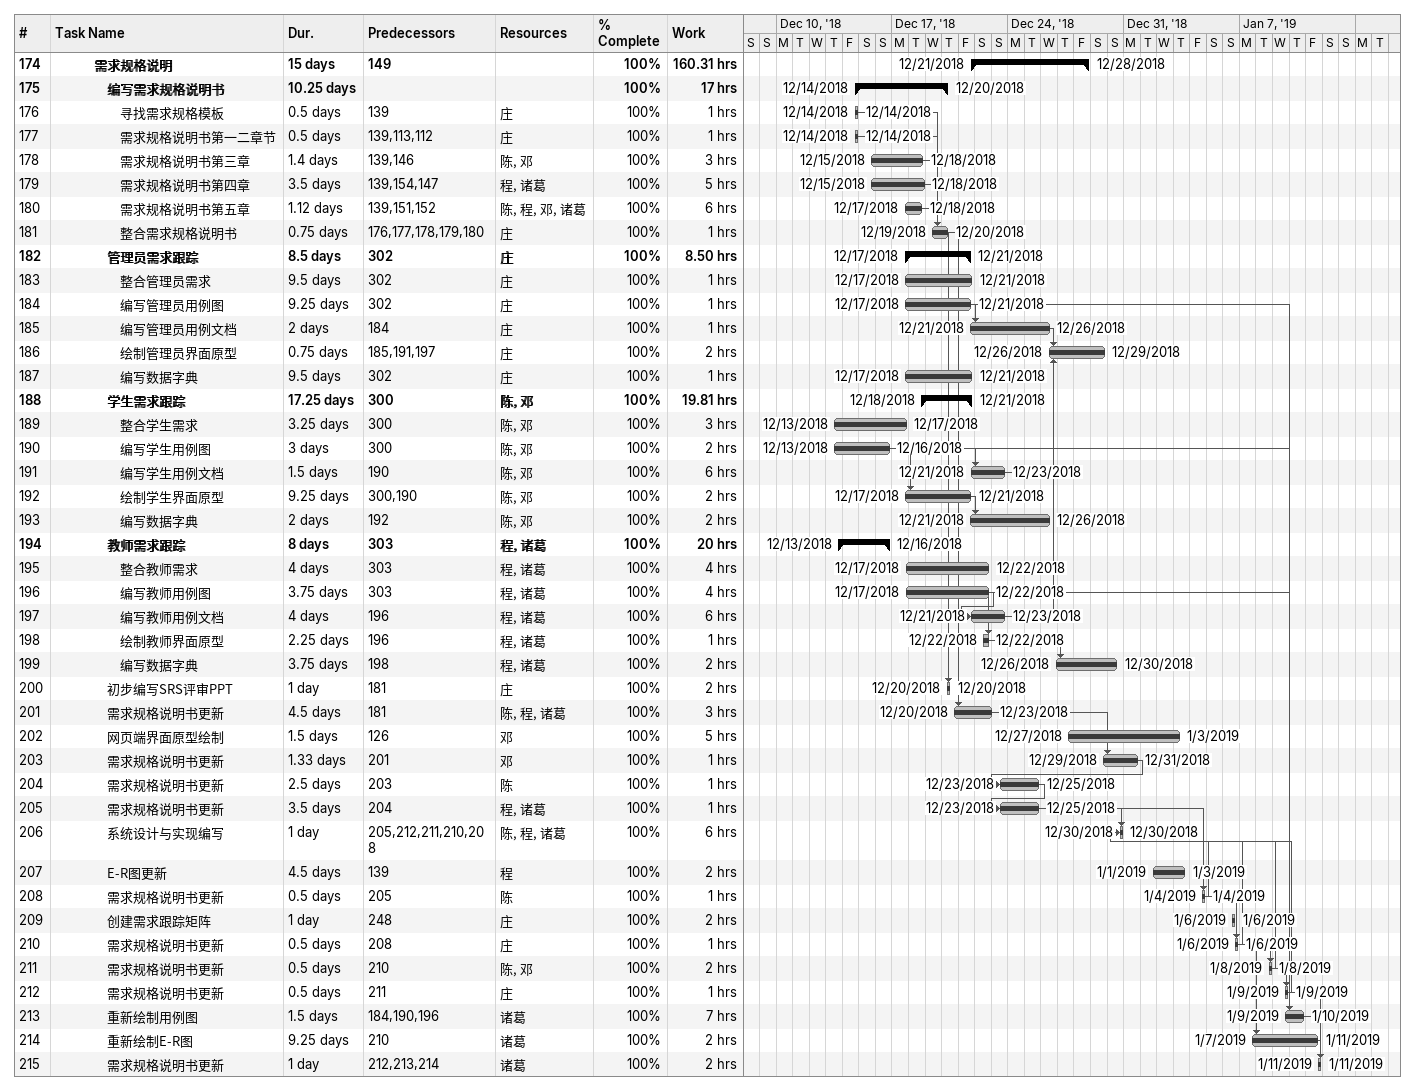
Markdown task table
| ID | Level | Task | Duration | Start | Finish | Predecessors | Resources | % complete | Work (h) |
|---|---|---|---|---|---|---|---|---|---|
| 174 | 4 | **需求规格说明** | 15d | 2018-12-21 | 2018-12-28 | 149 |  | 100 | 160.31 |
| 175 | 5 | **编写需求规格说明书** | 10.25d | 2018-12-14 | 2018-12-20 |  |  | 100 | 17 |
| 176 | 6 | 寻找需求规格模板 | 0.5d | 2018-12-14 | 2018-12-14 | 139 | 庄 | 100 | 1 |
| 177 | 6 | 需求规格说明书第一二章节 | 0.5d | 2018-12-14 | 2018-12-14 | 139, 113, 112 | 庄 | 100 | 1 |
| 178 | 6 | 需求规格说明书第三章 | 1.4d | 2018-12-15 | 2018-12-18 | 139, 146 | 陈, 邓 | 100 | 3 |
| 179 | 6 | 需求规格说明书第四章 | 3.5d | 2018-12-15 | 2018-12-18 | 139, 154, 147 | 程, 诸葛 | 100 | 5 |
| 180 | 6 | 需求规格说明书第五章 | 1.12d | 2018-12-17 | 2018-12-18 | 139, 151, 152 | 陈, 程, 邓, 诸葛 | 100 | 6 |
| 181 | 6 | 整合需求规格说明书 | 0.75d | 2018-12-19 | 2018-12-20 | 176, 177, 178, 179, 180 | 庄 | 100 | 1 |
| 182 | 5 | **管理员需求跟踪** | 8.5d | 2018-12-17 | 2018-12-21 | 302 | 庄 | 100 | 8.50 |
| 183 | 6 | 整合管理员需求 | 9.5d | 2018-12-17 | 2018-12-21 | 302 | 庄 | 100 | 1 |
| 184 | 6 | 编写管理员用例图 | 9.25d | 2018-12-17 | 2018-12-21 | 302 | 庄 | 100 | 1 |
| 185 | 6 | 编写管理员用例文档 | 2d | 2018-12-21 | 2018-12-26 | 184 | 庄 | 100 | 1 |
| 186 | 6 | 绘制管理员界面原型 | 0.75d | 2018-12-26 | 2018-12-29 | 185, 191, 197 | 庄 | 100 | 2 |
| 187 | 6 | 编写数据字典 | 9.5d | 2018-12-17 | 2018-12-21 | 302 | 庄 | 100 | 1 |
| 188 | 5 | **学生需求跟踪** | 17.25d | 2018-12-18 | 2018-12-21 | 300 | 陈, 邓 | 100 | 19.81 |
| 189 | 6 | 整合学生需求 | 3.25d | 2018-12-13 | 2018-12-17 | 300 | 陈, 邓 | 100 | 3 |
| 190 | 6 | 编写学生用例图 | 3d | 2018-12-13 | 2018-12-16 | 300 | 陈, 邓 | 100 | 2 |
| 191 | 6 | 编写学生用例文档 | 1.5d | 2018-12-21 | 2018-12-23 | 190 | 陈, 邓 | 100 | 6 |
| 192 | 6 | 绘制学生界面原型 | 9.25d | 2018-12-17 | 2018-12-21 | 300, 190 | 陈, 邓 | 100 | 2 |
| 193 | 6 | 编写数据字典 | 2d | 2018-12-21 | 2018-12-26 | 192 | 陈, 邓 | 100 | 2 |
| 194 | 5 | **教师需求跟踪** | 8d | 2018-12-13 | 2018-12-16 | 303 | 程, 诸葛 | 100 | 20 |
| 195 | 6 | 整合教师需求 | 4d | 2018-12-17 | 2018-12-22 | 303 | 程, 诸葛 | 100 | 4 |
| 196 | 6 | 编写教师用例图 | 3.75d | 2018-12-17 | 2018-12-22 | 303 | 程, 诸葛 | 100 | 4 |
| 197 | 6 | 编写教师用例文档 | 4d | 2018-12-21 | 2018-12-23 | 196 | 程, 诸葛 | 100 | 6 |
| 198 | 6 | 绘制教师界面原型 | 2.25d | 2018-12-22 | 2018-12-22 | 196 | 程, 诸葛 | 100 | 1 |
| 199 | 6 | 编写数据字典 | 3.75d | 2018-12-26 | 2018-12-30 | 198 | 程, 诸葛 | 100 | 2 |
| 200 | 5 | 初步编写SRS评审PPT | 1d | 2018-12-20 | 2018-12-20 | 181 | 庄 | 100 | 2 |
| 201 | 5 | 需求规格说明书更新 | 4.5d | 2018-12-20 | 2018-12-23 | 181 | 陈, 程, 诸葛 | 100 | 3 |
| 202 | 5 | 网页端界面原型绘制 | 1.5d | 2018-12-27 | 2019-01-03 | 126 | 邓 | 100 | 5 |
| 203 | 5 | 需求规格说明书更新 | 1.33d | 2018-12-29 | 2018-12-31 | 201 | 邓 | 100 | 1 |
| 204 | 5 | 需求规格说明书更新 | 2.5d | 2018-12-23 | 2018-12-25 | 203 | 陈 | 100 | 1 |
| 205 | 5 | 需求规格说明书更新 | 3.5d | 2018-12-23 | 2018-12-25 | 204 | 程, 诸葛 | 100 | 1 |
| 206 | 5 | 系统设计与实现编写 | 1d | 2018-12-30 | 2018-12-30 | 205, 212, 211, 210, 208 | 陈, 程, 诸葛 | 100 | 6 |
| 207 | 5 | E-R图更新 | 4.5d | 2019-01-01 | 2019-01-03 | 139 | 程 | 100 | 2 |
| 208 | 5 | 需求规格说明书更新 | 0.5d | 2019-01-04 | 2019-01-04 | 205 | 陈 | 100 | 1 |
| 209 | 5 | 创建需求跟踪矩阵 | 1d | 2019-01-06 | 2019-01-06 | 248 | 庄 | 100 | 2 |
| 210 | 5 | 需求规格说明书更新 | 0.5d | 2019-01-06 | 2019-01-06 | 208 | 庄 | 100 | 1 |
| 211 | 5 | 需求规格说明书更新 | 0.5d | 2019-01-08 | 2019-01-08 | 210 | 陈, 邓 | 100 | 2 |
| 212 | 5 | 需求规格说明书更新 | 0.5d | 2019-01-09 | 2019-01-09 | 211 | 庄 | 100 | 1 |
| 213 | 5 | 重新绘制用例图 | 1.5d | 2019-01-09 | 2019-01-10 | 184, 190, 196 | 诸葛 | 100 | 7 |
| 214 | 5 | 重新绘制E-R图 | 9.25d | 2019-01-07 | 2019-01-11 | 210 | 诸葛 | 100 | 2 |
| 215 | 5 | 需求规格说明书更新 | 1d | 2019-01-11 | 2019-01-11 | 212, 213, 214 | 诸葛 | 100 | 2 |
